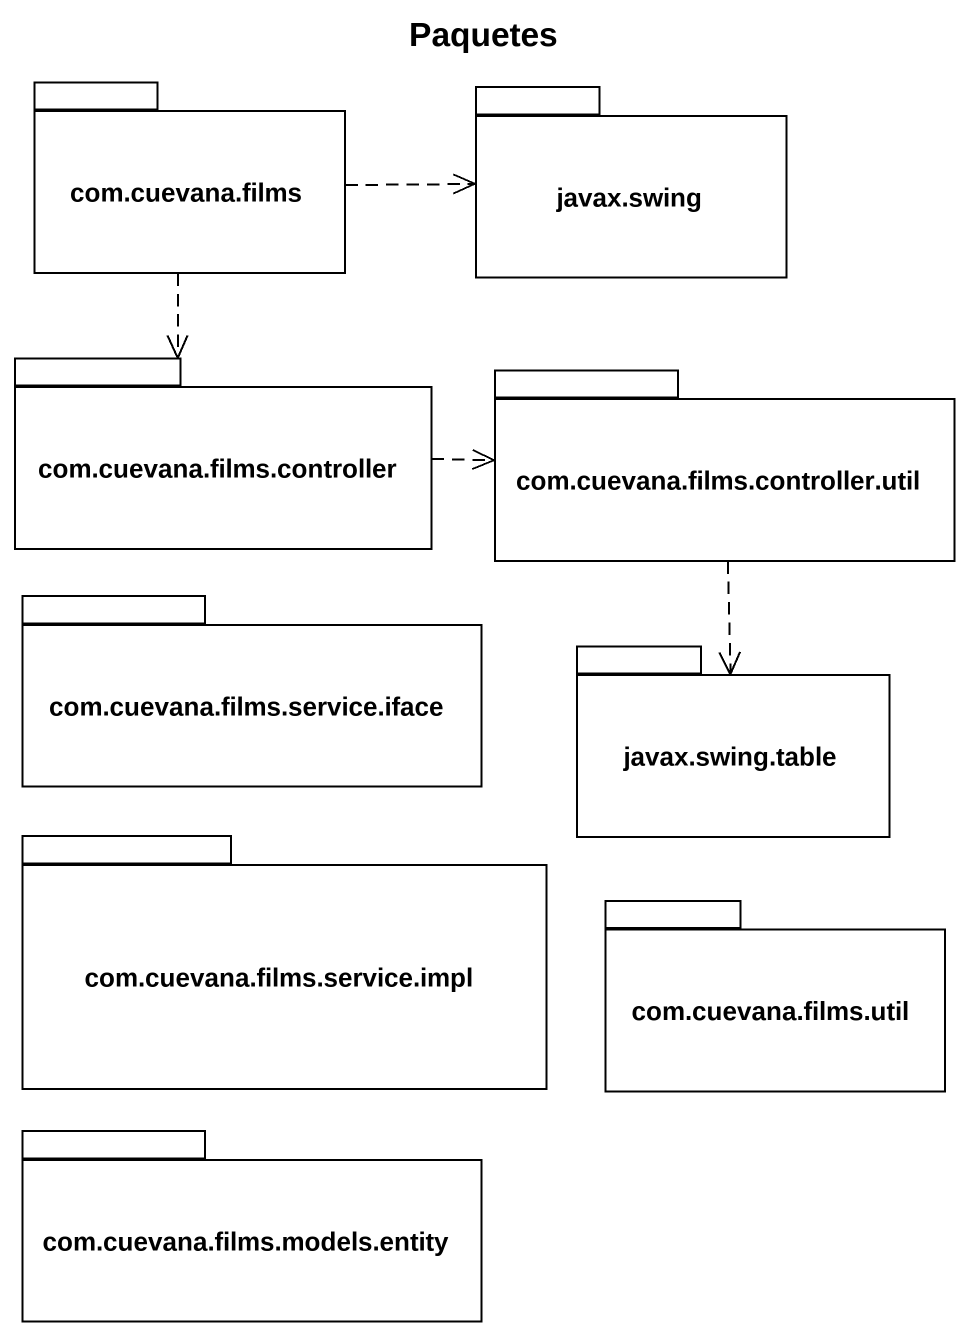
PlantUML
@startuml
title Paquetes
package "com.cuevana.films" as com_cuevana_films {
}
package "javax.swing" as javax_swing {
}
package "com.cuevana.films.controller" as com_cuevana_films_controller {
}
package "com.cuevana.films.controller.util" as com_cuevana_films_2 {
}
package "com.cuevana.films.service.iface" as com_cuevana_films_service {
}
package "javax.swing.table" as javax_swing_table {
}
package "com.cuevana.films.service.impl" as com_cuevana_films_service_2 {
}
package "com.cuevana.films.util" as com_cuevana_films_util {
}
package "com.cuevana.films.models.entity" as com_cuevana_films_models {
}
com_cuevana_films .right.> javax_swing
com_cuevana_films ..> com_cuevana_films_controller
com_cuevana_films_controller .right.> com_cuevana_films_2
com_cuevana_films_2 ..> javax_swing_table
@enduml
